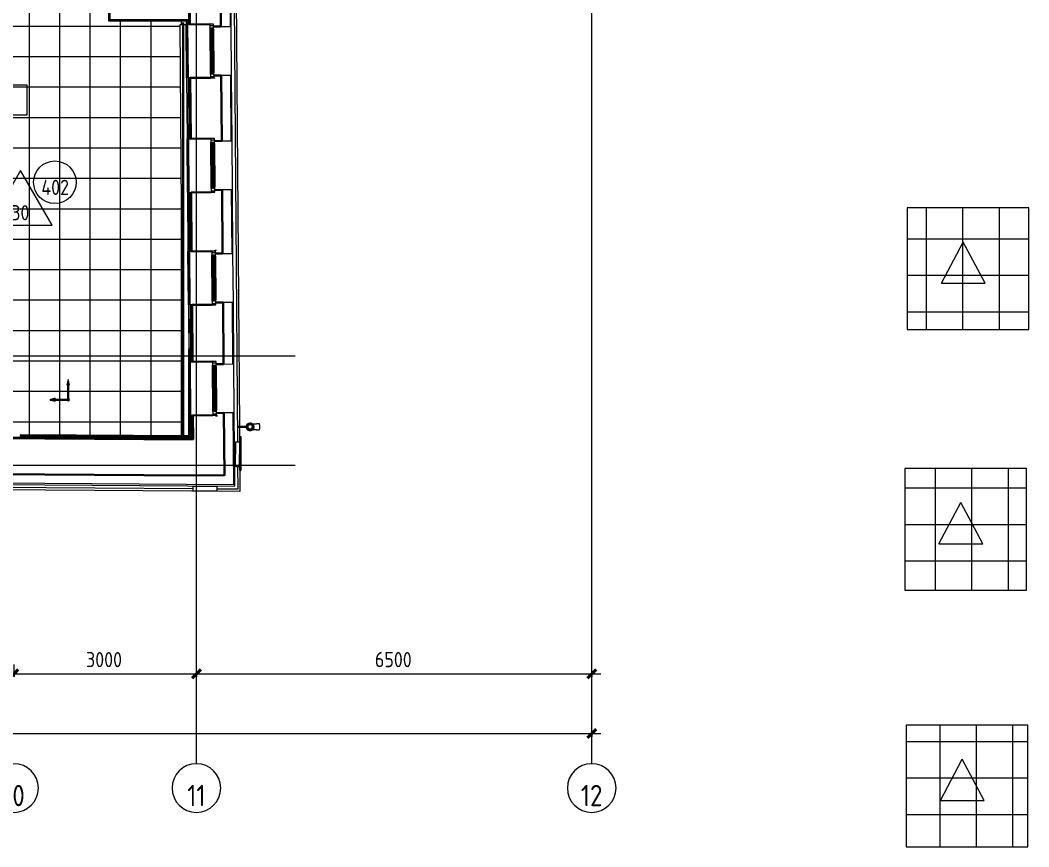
# Model space of a CAD drawing. Header units: millimetres. Extents: x -10915 to 62537, y -37640 to 44223.
# Drawn here: x 45951 to 62537, y -6275 to 7309 of the extents above; entities that cross this region are included whole.
import ezdxf

# ---------------------------------------------------------------- set-up
doc = ezdxf.new("R2010")
doc.units = ezdxf.units.MM
doc.linetypes.add('ADSK_Линия сетки', pattern=[25, 20, -2.5, 0, -2.5])
for name, color, linetype, lineweight in [('_ Окна', 7, 'Continuous', 9), ('Аннотация', 7, 'Continuous', 20), ('Марки', 7, 'Continuous', 20), ('Марки помещений', 7, 'Continuous', 20), ('Обобщенные модели', 7, 'Continuous', 18), ('Окна', 7, 'Continuous', 9), ('Оси', 7, 'Continuous', 9), ('Отметки', 7, 'Continuous', 9), ('Перекрытие', 7, 'Continuous', 18), ('Перекрытие штриховка', 7, 'Continuous', 18), ('Размеры', 7, 'Continuous', 9), ('Размеры-100', 7, 'Continuous', 9), ('Стены внутренние', 7, 'Continuous', 18), ('Стены наружные', 7, 'Continuous', 18), ('Стены несущие', 7, 'Continuous', 30), ('Стены отделка', 7, 'Continuous', 30), ('Стены штриховка', 7, 'Continuous', 9), ('Узлы', 7, 'Continuous', 18)]:
    doc.layers.add(name, color=color, linetype=linetype, lineweight=lineweight)
doc.layers.add('Линии', color=7, linetype='Continuous', lineweight=9, true_color=0x00a600)
doc.styles.add('GOST Common', font='GOST_Common.ttf', dxfattribs={"width": 0.9, "height": 350})
doc.styles.add('GOST Common_1', font='GOST_Common.ttf', dxfattribs={"width": 0.9, "height": 250})
doc.styles.add('GOST Common_2', font='GOST_Common.ttf', dxfattribs={"width": 0.9, "height": 250})
doc.dimstyles.new('ADSK_Основной_2_5_мм', dxfattribs={"dimscale": 304.8, "dimtxt": 251.428749, "dimasz": 0.463911, "dimexe": 0.492126, "dimexo": 0.492126, "dimgap": 0.098425, "dimtad": 1, "dimrnd": 0.01, "dimdsep": 46, "dimtxsty": 'GOST Common_1', "dimblk1": 'OBLIQUE', "dimblk2": 'OBLIQUE', "dimsah": 1, "dimcen": 0.09, "dimdle": 0.492126, "dimazin": 2, "dimtfac": 1, "dimtdec": 4, "dimtix": 1, "dimtmove": 0, "dimatfit": 3, "dimfxl": 1, "dimtvp": 1, "dimtolj": 1, "dimtzin": 0, "dimlwd": 20, "dimlwe": 20, "dimarcsym": 2})

# ---------------------------------------------------------------- blocks, each defined once
blk = doc.blocks.new('окна_rehau_однопольное_фрамуга_сверху - 840х2230 _глухое_ _нов_ ок-21_-2152302-План полов 4-го этажа')
at = {"layer": '_ Окна', "lineweight": 18}
for p, q in [((-360, 135), (-440, 135)), ((-440, 135), (-440, 75)), ((-440, 75), (-380, 75)), ((-380, 95), (-380, 115)), ((-380, 115), (-360, 115)), ((-380, 95), (-360, 95)), ((-360, 75), (-380, 75)), ((-360, 115), (-360, 135)), ((-360, 95), (-360, 75)), ((360, 135), (360, 115)), ((440, 135), (360, 135)), ((360, 115), (380, 115)), ((360, 95), (360, 75)), ((380, 95), (360, 95)), ((380, 75), (360, 75)), ((380, 115), (380, 95)), ((380, 75), (440, 75)), ((440, 75), (440, 135))]:
    blk.add_line(p, q, dxfattribs=at)
at = {"layer": '_ Окна'}
for p, q in [((-420, 75), (-420, 135)), ((-380, 95), (380, 95)), ((-360, 115), (360, 115)), ((420, 75), (420, 135))]:
    blk.add_line(p, q, dxfattribs=at)
at = {"layer": 'Окна'}
for p, q in [((-360, 135), (360, 135)), ((360, 75), (-360, 75))]:
    blk.add_line(p, q, dxfattribs=at)
blk = doc.blocks.new('Водосток - Тип 1 _карниз больше 490мм_-5165756-План полов 4-го этажа')
at = {"layer": 'Обобщенные модели'}
for p, q in [((75, 306), (75, 264)), ((175, 264), (175, 306)), ((120, 109), (120, -30)), ((130, -30), (130, 109)), ((120, -30), (130, -30))]:
    blk.add_line(p, q, dxfattribs=at)
at = {"layer": 'Обобщенные модели', "flags": 128}
for points in [[(75, 173), (75, 174), (75, 177), (75, 180), (75, 183), (75, 186), (75, 190), (75, 193), (75, 197), (75, 201), (75, 205), (75, 210), (75, 214), (75, 219), (75, 224), (75, 229), (75, 234), (75, 239), (75, 245), (75, 250), (75, 256), (75, 261), (75, 264)], [(175, 264), (175, 258), (175, 252), (175, 247), (175, 242), (175, 236), (175, 231), (175, 226), (175, 221), (175, 216), (175, 212), (175, 207), (175, 203), (175, 199), (175, 195), (175, 191), (175, 188), (175, 184), (175, 181), (175, 178), (175, 175), (175, 173)]]:
    blk.add_lwpolyline(points, dxfattribs=at)
at = {"layer": 'Обобщенные модели'}
for start, end in [(90, 270), (270, 90)]:
    blk.add_arc((125, 160), 52, start, end, dxfattribs=at)
at = {"layer": 'Обобщенные модели', "lineweight": 40}
for start, end in [(90, 270), (270, 90)]:
    blk.add_arc((125, 160), 50, start, end, dxfattribs=at)
at = {"layer": 'Обобщенные модели'}
for start_param, end_param in [(4.712389, 6.283185), (3.141593, 4.712389)]:
    blk.add_ellipse((125, 306), major_axis=(-50, 0), ratio=0.309017, start_param=start_param, end_param=end_param, dxfattribs=at)
blk = doc.blocks.new('Ось сетки - Круг_Ø8 мм-8258-План полов 4-го этажа')
at = {"layer": 'Оси', "lineweight": 20}
for start, end in [(360, 180), (180, 360)]:
    blk.add_arc((0, 0), 4, start, end, dxfattribs=at)
blk = doc.blocks.new('DIMBLOCK10-План полов 4-го этажа')
at = {"layer": 'Размеры-100', "lineweight": 20, "transparency": 16777216}
for p, q in [((45850, -3430), (45850, -3280)), ((48850, -3430), (48850, -3280)), ((45850, -3430), (48850, -3430)), ((45850, -3430), (45850, -3480)), ((48850, -3430), (48850, -3480))]:
    blk.add_line(p, q, dxfattribs=at)
at = {"layer": 'Размеры-100', "lineweight": 40, "transparency": 16777216}
for p, q in [((45850, -3430), (45779, -3501)), ((45850, -3430), (45920, -3359)), ((48850, -3430), (48779, -3501)), ((48850, -3430), (48920, -3359))]:
    blk.add_line(p, q, dxfattribs=at)
at = {"layer": 'Размеры-100', "color": 0, "lineweight": 20, "transparency": 16777216, "insert": (47034, -3073), "char_height": 250, "width": 756.84, "attachment_point": 1, "line_spacing_factor": 1.022761, "style": 'GOST Common_1'}
blk.add_mtext('3000', dxfattribs=at)
blk = doc.blocks.new('_Oblique')
at = {"color": 0, "linetype": 'ByBlock', "lineweight": -2}
blk.add_line((-0.5, -0.5), (0.5, 0.5), dxfattribs=at)
blk = doc.blocks.new('DIMBLOCK11-План полов 4-го этажа')
at = {"layer": 'Размеры-100', "lineweight": 20, "transparency": 16777216}
for p, q in [((48850, -3430), (48850, -3280)), ((55350, -3430), (55350, -3280)), ((48850, -3430), (55500, -3430)), ((48850, -3430), (48850, -3480)), ((55350, -3430), (55350, -3480))]:
    blk.add_line(p, q, dxfattribs=at)
at = {"layer": 'Размеры-100', "lineweight": 40, "transparency": 16777216}
for p, q in [((48850, -3430), (48779, -3501)), ((48850, -3430), (48920, -3359)), ((55350, -3430), (55279, -3501)), ((55350, -3430), (55420, -3359))]:
    blk.add_line(p, q, dxfattribs=at)
at = {"layer": 'Размеры-100', "color": 0, "lineweight": 20, "transparency": 16777216, "insert": (51784, -3073), "char_height": 250, "width": 756.84, "attachment_point": 1, "line_spacing_factor": 1.022761, "style": 'GOST Common_1'}
blk.add_mtext('6500', dxfattribs=at)
blk = doc.blocks.new('DIMBLOCK12-План полов 4-го этажа')
at = {"layer": 'Размеры-100', "lineweight": 20, "transparency": 16777216}
for p, q in [((-6500, -4415), (-6500, -4265)), ((55350, -4415), (55350, -4265)), ((-6650, -4415), (55500, -4415)), ((-6500, -4415), (-6500, -4465)), ((55350, -4415), (55350, -4465))]:
    blk.add_line(p, q, dxfattribs=at)
at = {"layer": 'Размеры-100', "lineweight": 40, "transparency": 16777216}
for p, q in [((-6500, -4415), (-6571, -4485)), ((-6500, -4415), (-6430, -4344)), ((55350, -4415), (55279, -4485)), ((55350, -4415), (55420, -4344))]:
    blk.add_line(p, q, dxfattribs=at)
at = {"layer": 'Размеры-100', "color": 0, "lineweight": 20, "transparency": 16777216, "insert": (24054, -4058), "char_height": 250, "width": 889.8, "attachment_point": 1, "line_spacing_factor": 1.022761, "style": 'GOST Common_1'}
blk.add_mtext('61850', dxfattribs=at)
blk = doc.blocks.new('ADSK_Марка_Помещение_ОдноЗначение - Номер-159740-План полов 4-го этажа')
at = {"layer": 'Марки помещений'}
blk.add_circle((0, 0), 3.5, dxfattribs=at)
blk = doc.blocks.new('ADSK_Марка_ПерекрытиеПол - Экземпляр_Отделка пола-158379-План полов 4-го этажа')
at = {"layer": 'Марки', "color": 1, "true_color": 0xff0000}
for p, q in [((0, 9), (-5.2, 0)), ((5.2, 0), (0, 9)), ((-5.2, 0), (5.2, 0))]:
    blk.add_line(p, q, dxfattribs=at)
blk = doc.blocks.new('Высотные отметки - Рамка-12095-План полов 4-го этажа')
at = {"layer": 'Аннотация'}
for p, q in [((-6.5, 0), (-6.5, 5)), ((-6.5, 5), (6.5, 5)), ((6.5, 5), (6.5, 0)), ((6.5, 0), (-6.5, 0))]:
    blk.add_line(p, q, dxfattribs=at)

msp = doc.modelspace()

# ---------------------------------------------------------------- hatches: boundary and pattern name
at = {"layer": 'Перекрытие штриховка', "lineweight": 9, "true_color": 0x787878}
h = msp.add_hatch(dxfattribs=at)
h.set_pattern_fill('FP_20', color=8, style=0, pattern_type=2)
h.set_pattern_definition([(270, (1602.2, 62211.3), (500, 3e-14), []), (0, (1602.2, 62211.3), (0, 500), [])])
h.paths.add_polyline_path([(44167.167, 448.838), (44167.167, 468.812), (44165, 468.812), (44165, 448.853)])
h.paths.add_polyline_path([(47378.532, 8549.598), (47377.616, 8549.915), (47377.788, 8549.376)])
h.paths.add_polyline_path([(47082.669, 8553.397), (47083.588, 8554.686), (47082.06, 8555.442), (47082.506, 8553.945)])
h.paths.add_polyline_path([(44177, 480.812), (44175, 478.812), (44177, 478.812)])
h.paths.add_polyline_path([(48626.5, 449.541), (48626.5, 467.542), (45950.952, 484.772), (45951.016, 494.771), (48626.5, 477.542), (48626.5, 1368.998), (48581.949, 7239.056), (48626.5, 7239.394), (48626.5, 7264.788), (48638.5, 7264.788), (48638.5, 7239.485), (48681.946, 7239.814), (48681.493, 7297.5), (47407.5, 7297.5), (47407.5, 7299.5), (47405.5, 7299.5), (47405.5, 8379.429), (47394.5, 8379.429), (47394.5, 8627.057), (47387.5, 8625.929), (47386.819, 8565.429), (47381.894, 8551.861), (47372.859, 8546.661), (47371.69, 8546.348), (47369.179, 8545.143), (47302.5, 8544.429), (47098.5, 8545.11), (47084.247, 8551.053), (47079.419, 8557.525), (47079.419, 8560.239), (47078.218, 8562.429), (47077.5, 8627.057), (44205, 8627.057), (44205, 3425), (44195, 3425), (44195, 8627.057), (44177, 8627.057), (44177, 3425), (44165, 3425), (44165, 2625), (44545.359, 3283.801), (44580, 3263.801), (44165, 2545), (44165, 2495), (44177, 2495), (44177, 1865), (44165, 1865), (44165, 1065), (44545.359, 1723.801), (44580, 1703.801), (44165, 985), (44165, 935), (44177, 935), (44177, 480.812), (44195, 480.812), (44195, 935), (44205, 935), (44205, 508.812), (45950.888, 508.812), (45950.888, 498.812), (44205, 498.812), (44205, 480.812), (45950.888, 480.812), (45950.849, 468.812), (44233.942, 468.371), (45950.859, 456.349), (45950.952, 466.771), (48581.949, 449.828)])
h.paths.add_polyline_path([(44195, 1865), (44195, 2495), (44205, 2495), (44205, 1865)])
h.paths.add_polyline_path([(48709.509, 7297.5), (48710.339, 7299.5), (48709.494, 7299.5)])
h.paths.add_polyline_path([(48691.945, 7239.89), (48709.945, 7240.042), (48709.418, 7297.5), (48691.508, 7297.5), (48691.924, 7242.774)])
h.paths.add_polyline_path([(47094.525, 8562.429), (47095.5, 8563.063), (47094.368, 8564.635), (47094.061, 8563.425), (47094.368, 8562.429)])
h.paths.add_polyline_path([(47372.232, 8563.153), (47371.069, 8564.535), (47372.201, 8563.164)])
at = {"layer": 'Узлы', "lineweight": 9, "true_color": 0xc0c0c0}
h = msp.add_hatch(dxfattribs=at)
h.set_pattern_fill('FP_85', color=9, style=0, pattern_type=2)
h.set_pattern_definition([(270, (57253.2, 4916.66), (600, 4e-14), []), (0, (57253.2, 4916.66), (0, 600), [])])
h.paths.add_polyline_path([(62537.217, 2224.484), (62537.217, 4224.484), (60537.217, 4224.484), (60537.217, 2224.484)])
at = {"layer": 'Узлы', "true_color": 0xff0000}
for points in [[(46718.51, 1315.093), (46764.119, 1315.093), (46740.494, 1403.263), (46721.733, 1328.018)], [(46527.082, 1051.065), (46527.082, 1096.674), (46438.912, 1073.048), (46479.019, 1063.048)], [(46741.733, 1053.048), (46746.909, 1053.73), (46751.733, 1055.728), (46755.875, 1058.906), (46759.054, 1063.048), (46761.052, 1067.872), (46761.733, 1073.048), (46761.052, 1078.225), (46759.054, 1083.048), (46755.875, 1087.191), (46751.733, 1090.369), (46746.909, 1092.367), (46741.733, 1093.048), (46736.557, 1092.367), (46731.733, 1090.369), (46727.591, 1087.191), (46724.413, 1083.048), (46722.415, 1078.225), (46721.733, 1073.048), (46722.415, 1067.872), (46724.413, 1063.048), (46727.591, 1058.906), (46731.733, 1055.728), (46736.557, 1053.73)]]:
    msp.add_hatch(color=1, dxfattribs=at).paths.add_polyline_path(points)
at = {"layer": 'Узлы', "lineweight": 9, "true_color": 0xc0c0c0}
h = msp.add_hatch(dxfattribs=at)
h.set_pattern_fill('FP_86', color=9, style=0, pattern_type=2)
h.set_pattern_definition([(270, (57401.9, 822.7), (600, 4e-14), []), (0, (57401.9, 822.7), (0, 600), [])])
h.paths.add_polyline_path([(62497.217, -2058.222), (62497.217, -58.222), (60497.217, -58.222), (60497.217, -2058.222), (60537.217, -2058.222)])
h = msp.add_hatch(dxfattribs=at)
h.set_pattern_fill('FP_87', color=9, style=0, pattern_type=2)
h.set_pattern_definition([(0, (58676.3, -9343.1), (0, 600), []), (90, (58676.3, -9343.1), (-600, 4e-14), [])])
h.paths.add_polyline_path([(62520.931, -6274.698), (62520.931, -4274.698), (60520.931, -4274.698), (60520.931, -6274.698), (62497.217, -6274.698)])

# ---------------------------------------------------------------- linework, layer by layer
at = {"layer": 'Линии', "color": 7}
for p, q in [((62537.217, 4224.484), (60537.217, 4224.484)), ((60537.217, 4224.484), (60537.217, 2224.484)), ((62537.217, 2224.484), (62537.217, 4224.484)), ((60537.217, 2224.484), (62537.217, 2224.484)), ((62497.217, -58.222), (60497.217, -58.222)), ((60497.217, -58.222), (60497.217, -2058.222)), ((62497.217, -2058.222), (62497.217, -58.222)), ((60497.217, -2058.222), (62497.217, -2058.222)), ((62520.931, -4274.698), (60520.931, -4274.698)), ((60520.931, -4274.698), (60520.931, -6274.698)), ((62520.931, -6274.698), (62520.931, -4274.698)), ((60520.931, -6274.698), (62520.931, -6274.698))]:
    msp.add_line(p, q, dxfattribs=at)
at = {"layer": 'Линии', "color": 1, "true_color": 0xff0000}
for p, q in [((61099.127, 2986.628), (61459.127, 3663.689)), ((61819.127, 2986.628), (61459.127, 3663.689)), ((61099.127, 2986.628), (61819.127, 2986.628)), ((61059.127, -1296.078), (61419.127, -619.017)), ((61779.127, -1296.078), (61419.127, -619.017)), ((61059.127, -1296.078), (61779.127, -1296.078)), ((61082.841, -5512.554), (61442.841, -4835.492)), ((61802.841, -5512.554), (61442.841, -4835.492)), ((61082.841, -5512.554), (61802.841, -5512.554))]:
    msp.add_line(p, q, dxfattribs=at)
at = {"layer": 'Линии', "color": 1, "lineweight": 18, "true_color": 0xff0000}
for p, q in [((46740.494, 1403.263), (46718.51, 1315.093)), ((46764.119, 1315.093), (46740.494, 1403.263)), ((46718.51, 1315.093), (46764.119, 1315.093)), ((46527.082, 1096.674), (46438.912, 1073.048)), ((46438.912, 1073.048), (46527.082, 1051.065)), ((46527.082, 1051.065), (46527.082, 1096.674))]:
    msp.add_line(p, q, dxfattribs=at)
at = {"layer": 'Линии', "color": 1, "lineweight": 30, "true_color": 0xff0000}
for q in [(46741.733, 1373.048), (46441.733, 1073.048)]:
    msp.add_line((46741.733, 1073.048), q, dxfattribs=at)
at = {"layer": 'Линии', "color": 1, "lineweight": 18, "true_color": 0xff0000}
for start, end in [(0, 180), (180, 360)]:
    msp.add_arc((46741.733, 1073.048), 20, start, end, dxfattribs=at)
at = {"layer": 'Оси', "linetype": 'ADSK_Линия сетки'}
for p, q in [((48849.565, -4909.651), (48849.565, 44222.998)), ((55349.565, -4909.651), (55349.565, 44222.998)), ((-10114.729, 1795), (50470.443, 1795)), ((-10114.729, -5), (50470.443, -5))]:
    msp.add_line(p, q, dxfattribs=at)
at = {"layer": 'Перекрытие', "color": 18, "true_color": 0x030303}
for p, q in [((48581.949, 7239.056), (48681.946, 7239.814)), ((48633.266, 477.498), (48581.949, 7239.056)), ((48722.5, 3214.045), (48722.5, 5585.779)), ((48722.5, 476.924), (48722.5, 1896.415)), ((48633.479, 449.496), (48633.342, 467.497)), ((48722.5, 448.923), (48722.5, 466.923))]:
    msp.add_line(p, q, dxfattribs=at)
at = {"layer": 'Перекрытие', "color": 18, "true_color": 0x050505}
for p, q in [((48691.945, 7239.89), (49071.934, 7242.774)), ((49071.934, 7242.774), (49078.613, 6362.8)), ((49078.613, 6362.8), (48728.623, 6360.143)), ((48741.105, 5360.209), (48756.212, 5360.324)), ((49086.203, 5362.828), (49092.881, 4482.854)), ((48740.417, 3510.151), (49100.243, 3512.882)), ((49100.243, 3512.882), (49106.922, 2632.907)), ((48776.931, 2630.403), (48756.932, 2630.251)), ((49114.018, 1697.934), (49120.696, 817.959)), ((49120.696, 817.959), (48770.706, 815.303))]:
    msp.add_line(p, q, dxfattribs=at)
at = {"layer": 'Стены внутренние', "color": 18, "true_color": 0x030303}
for p, q in [((48626.5, 477.542), (48626.5, 7264.788)), ((48638.5, 7264.788), (48638.5, 477.464)), ((48688.624, 6359.84), (48681.946, 7239.814)), ((48691.945, 7239.89), (48698.624, 6359.916)), ((48702.892, 4479.894), (48696.214, 5359.869)), ((48706.213, 5359.945), (48712.892, 4479.97)), ((48716.933, 2629.947), (48710.254, 3509.922)), ((48720.254, 3509.998), (48726.932, 2630.023)), ((48730.708, 815), (48724.029, 1694.974)), ((48734.029, 1695.05), (48740.707, 815.075)), ((48638.5, 467.464), (48638.5, 449.464))]:
    msp.add_line(p, q, dxfattribs=at)
at = {"layer": 'Стены внутренние'}
for p, q in [((48638.5, 7264.788), (48626.5, 7264.788)), ((48626.5, 449.541), (48626.5, 467.542))]:
    msp.add_line(p, q, dxfattribs=at)
at = {"layer": 'Стены внутренние', "color": 18, "true_color": 0x050505}
for p, q in [((48691.945, 7239.89), (48681.946, 7239.814)), ((48741.105, 5360.209), (48736.213, 5360.172)), ((48742.944, 4480.198), (48762.891, 4480.349)), ((48756.932, 2630.251), (48756.932, 2630.251))]:
    msp.add_line(p, q, dxfattribs=at)
at = {"layer": 'Стены наружные'}
for p, q in [((49501.166, 8004.429), (49557.128, 631.017)), ((49469.434, 7573.695), (49524.054, 377.046)), ((49428.337, 6400.455), (49422.228, 7205.432)), ((49442.605, 4520.509), (49436.496, 5325.486)), ((49456.646, 2670.562), (49450.536, 3475.539)), ((49470.421, 855.615), (49464.311, 1660.591)), ((49557.201, 621.358), (49559.057, 376.801)), ((49558.359, 468.712), (49579.558, 468.712)), ((49579.558, 468.712), (49579.558, -91.992)), ((49559.991, 253.769), (49565.211, -433.981)), ((49527.09, -22.985), (49529.942, -398.733)), ((49562.615, -91.992), (49579.558, -91.992)), ((49565.211, -433.981), (41245.43, -375.724)), ((48792.208, -393.567), (42119.221, -346.842)), ((49529.942, -398.733), (49192.198, -396.368))]:
    msp.add_line(p, q, dxfattribs=at)
at = {"layer": 'Стены наружные', "color": 18, "true_color": 0x030303}
for p, q in [((48716.624, 6360.052), (48709.945, 7240.027)), ((48730.892, 4480.106), (48724.213, 5360.081)), ((48744.932, 2630.16), (48738.253, 3510.134)), ((48758.707, 815.212), (48752.028, 1695.187))]:
    msp.add_line(p, q, dxfattribs=at)
at = {"layer": 'Стены наружные', "color": 18, "true_color": 0x050505}
for p, q in [((48716.624, 6360.052), (48728.508, 6360.143)), ((48730.892, 4480.106), (48742.891, 4480.198)), ((48740.253, 3510.15), (48738.253, 3510.134)), ((48744.932, 2630.16), (48756.932, 2630.251)), ((48758.707, 815.212), (48770.706, 815.303))]:
    msp.add_line(p, q, dxfattribs=at)
at = {"layer": 'Стены несущие'}
for p, q in [((47422.5, 9634.429), (47422.5, 7309.5)), ((48741.944, 7240.27), (48730.338, 8769.429)), ((49244.224, 8259.429), (49252.233, 7204.142)), ((47422.5, 7309.5), (48741.419, 7309.5)), ((48741.944, 7240.27), (49071.934, 7242.774)), ((49132.236, 7203.231), (49252.233, 7204.142)), ((49078.613, 6362.8), (48748.623, 6360.295)), ((48756.212, 5360.324), (48748.623, 6360.295)), ((49258.342, 6399.165), (49138.346, 6398.254)), ((49138.611, 6363.255), (49138.695, 6352.201)), ((49258.342, 6399.165), (49266.501, 5324.196)), ((48756.212, 5360.324), (49086.203, 5362.828)), ((49146.504, 5323.285), (49266.501, 5324.196)), ((49092.881, 4482.854), (48762.891, 4480.349)), ((48770.252, 3510.377), (48762.891, 4480.349)), ((49272.61, 4519.219), (49152.614, 4518.308)), ((49272.61, 4519.219), (49280.541, 3474.249)), ((48770.252, 3510.377), (49100.243, 3512.882)), ((49160.089, 3533.337), (49160.241, 3513.337)), ((49160.545, 3473.338), (49280.541, 3474.249)), ((49286.651, 2669.272), (49166.654, 2668.361)), ((49294.316, 1659.301), (49286.651, 2669.272)), ((49106.922, 2632.907), (48776.931, 2630.403)), ((48776.931, 2630.403), (48784.027, 1695.43)), ((48784.027, 1695.43), (49114.018, 1697.934)), ((49174.319, 1658.391), (49294.316, 1659.301)), ((49300.425, 854.324), (49180.429, 853.414)), ((49300.425, 854.324), (49308.198, -169.733)), ((49120.696, 817.959), (48790.706, 815.455)), ((48793.734, 416.442), (48790.706, 815.455)), ((49180.695, 818.415), (49180.846, 798.415)), ((48793.734, 416.442), (42004.24, 463.983)), ((41498.666, -122.491), (48798.212, -173.604)), ((48798.212, -173.604), (49308.198, -169.733))]:
    msp.add_line(p, q, dxfattribs=at)
at = {"layer": 'Стены отделка', "lineweight": 9}
for p, q in [((48710.339, 8769.277), (48721.418, 7309.5)), ((47405.5, 8379.429), (47405.5, 7297.5)), ((49422.228, 7205.432), (49415.519, 8089.429)), ((47405.5, 7297.5), (48681.508, 7297.5)), ((48681.508, 7297.5), (48681.946, 7239.814)), ((48691.508, 7297.5), (48709.509, 7297.5)), ((48691.945, 7239.89), (48691.508, 7297.5)), ((48709.509, 7297.5), (48709.945, 7240.027)), ((49252.233, 7204.142), (49422.228, 7205.432)), ((48698.624, 6359.916), (48688.624, 6359.84)), ((48688.624, 6359.84), (48696.214, 5359.869)), ((48706.213, 5359.945), (48698.624, 6359.916)), ((48716.624, 6360.052), (48724.213, 5360.081)), ((48728.623, 6360.143), (48728.508, 6360.143)), ((48728.623, 6360.143), (48728.707, 6349.09)), ((49428.337, 6400.455), (49258.342, 6399.165)), ((49436.496, 5325.486), (49428.337, 6400.455)), ((48696.214, 5359.869), (48706.213, 5359.945)), ((48724.213, 5360.081), (48736.213, 5360.172)), ((49266.501, 5324.196), (49436.496, 5325.486)), ((48712.892, 4479.97), (48702.892, 4479.894)), ((48702.892, 4479.894), (48710.254, 3509.922)), ((48720.254, 3509.998), (48712.892, 4479.97)), ((48730.892, 4480.106), (48738.253, 3510.134)), ((48742.944, 4480.198), (48742.891, 4480.198)), ((49442.605, 4520.509), (49272.61, 4519.219)), ((49450.536, 3475.539), (49442.605, 4520.509)), ((48710.254, 3509.922), (48720.254, 3509.998)), ((48740.253, 3510.15), (48740.417, 3510.151)), ((48750.101, 3530.225), (48750.253, 3510.225)), ((49280.541, 3474.249), (49450.536, 3475.539)), ((49456.646, 2670.562), (49286.651, 2669.272)), ((49464.311, 1660.591), (49456.646, 2670.562)), ((48726.932, 2630.023), (48716.933, 2629.947)), ((48716.933, 2629.947), (48724.029, 1694.974)), ((48734.029, 1695.05), (48726.932, 2630.023)), ((48744.932, 2630.16), (48752.028, 1695.187)), ((48756.932, 2630.251), (48756.932, 2630.251)), ((48724.029, 1694.974), (48734.029, 1695.05)), ((48752.028, 1695.187), (48784.027, 1695.43)), ((49294.316, 1659.301), (49464.311, 1660.591)), ((49470.421, 855.615), (49300.425, 854.324)), ((49479.558, -348.379), (49470.421, 855.615)), ((48740.707, 815.075), (48730.708, 815)), ((48730.708, 815), (48733.274, 476.854)), ((48743.578, 436.787), (48740.707, 815.075)), ((48758.707, 815.212), (48761.535, 442.581)), ((48770.706, 815.303), (48770.858, 795.304)), ((48773.581, 436.584), (44167.307, 468.838)), ((45950.926, 466.771), (45950.849, 454.772)), ((45950.849, 454.772), (48743.578, 436.787)), ((48733.486, 448.852), (45950.926, 466.771)), ((45951.016, 494.771), (45950.952, 484.772)), ((45950.952, 484.772), (48733.35, 466.853)), ((48733.274, 476.854), (45951.016, 494.771)), ((48733.35, 466.853), (48733.486, 448.852)), ((48761.535, 442.581), (48773.534, 442.672)), ((48773.534, 442.672), (48773.581, 436.584)), ((48793.588, 416.443), (48793.728, 436.443)), ((49490.854, 377.279), (49488.053, -22.712)), ((49560.852, 376.788), (49490.854, 377.279)), ((49558.051, -23.202), (49560.852, 376.788)), ((49308.254, -177.175), (41498.648, -122.491)), ((49488.053, -22.712), (49558.051, -23.202)), ((41329.92, -291.314), (49479.558, -348.379)), ((49459.405, -328.237), (41349.771, -271.452)), ((49308.198, -169.733), (49308.254, -177.175)), ((48792.495, -352.537), (48792.005, -422.535)), ((48792.005, -422.535), (49191.995, -425.336)), ((49192.486, -355.338), (48792.495, -352.537)), ((49191.995, -425.336), (49192.486, -355.338))]:
    msp.add_line(p, q, dxfattribs=at)
at = {"layer": 'Стены штриховка'}
for p, q in [((47407.5, 8379.429), (47407.5, 7297.5)), ((49395.518, 8089.429), (49402.229, 7205.28)), ((47407.5, 7299.5), (48681.493, 7299.5)), ((48681.508, 7297.5), (48681.417, 7309.5)), ((48691.508, 7297.5), (48691.417, 7309.5)), ((48691.493, 7299.5), (48711.494, 7299.5)), ((48711.494, 7299.5), (48711.945, 7240.042)), ((48721.418, 7309.5), (48721.945, 7240.118)), ((48718.624, 6360.068), (48726.213, 5360.096)), ((48728.707, 6349.09), (48736.213, 5360.172)), ((49408.338, 6400.303), (49416.497, 5325.334)), ((48732.892, 4480.122), (48740.253, 3510.15)), ((48742.891, 4480.198), (48750.101, 3530.225)), ((49422.606, 4520.357), (49430.537, 3475.387)), ((49436.646, 2670.411), (49444.312, 1660.44)), ((48746.932, 2630.175), (48754.028, 1695.202)), ((48756.932, 2630.251), (48764.028, 1695.278)), ((49450.421, 855.463), (49459.405, -328.237)), ((48760.707, 815.227), (48763.535, 442.596)), ((48770.858, 795.304), (48773.534, 442.672)), ((48733.502, 446.852), (45950.913, 464.771)), ((48733.486, 448.852), (48733.578, 436.851))]:
    msp.add_line(p, q, dxfattribs=at)

# ---------------------------------------------------------------- block references
at = {"layer": 'Марки', "color": 1, "true_color": 0xff0000, "xscale": 99.99999999999993, "yscale": 99.99999999999993, "zscale": 99.99999999999993}
msp.add_blockref('ADSK_Марка_ПерекрытиеПол - Экземпляр_Отделка пола-158379-План полов 4-го этажа', (45954.678, 3940.649), dxfattribs=at)
at = {"layer": 'Марки помещений', "xscale": 99.99999999999993, "yscale": 99.99999999999993, "zscale": 99.99999999999993}
msp.add_blockref('ADSK_Марка_Помещение_ОдноЗначение - Номер-159740-План полов 4-го этажа', (46521.3, 4645.567), dxfattribs=at)
at = {"layer": 'Обобщенные модели', "rotation": 270.4348437794068}
msp.add_blockref('Водосток - Тип 1 _карниз больше 490мм_-5165756-План полов 4-го этажа', (49571.213, 751.298), dxfattribs=at)
at = {"layer": 'Окна', "rotation": 270.4348437794067}
for p in [(49000.276, 6802.218), (49014.544, 4922.272), (49028.584, 3072.325), (49042.359, 1257.378)]:
    msp.add_blockref('окна_rehau_однопольное_фрамуга_сверху - 840х2230 _глухое_ _нов_ ок-21_-2152302-План полов 4-го этажа', p, dxfattribs=at)
at = {"layer": 'Оси', "lineweight": 20, "xscale": 99.99999999999993, "yscale": 99.99999999999993, "zscale": 99.99999999999993}
for p in [(45849.565, -5309.651), (48849.565, -5309.651), (55349.565, -5309.651)]:
    msp.add_blockref('Ось сетки - Круг_Ø8 мм-8258-План полов 4-го этажа', p, dxfattribs=at)
at = {"layer": 'Отметки', "lineweight": 20, "xscale": 99.99999999999993, "yscale": 99.99999999999993, "zscale": 99.99999999999993}
msp.add_blockref('Высотные отметки - Рамка-12095-План полов 4-го этажа', (45411.868, 5748.486), dxfattribs=at)

# ---------------------------------------------------------------- texts
at = {"layer": 'Марки', "color": 1, "lineweight": 9, "true_color": 0xff0000, "insert": (45953.646, 4145.074), "char_height": 250, "width": 327.6, "attachment_point": 5, "line_spacing_factor": 1.022766, "style": 'GOST Common_2'}
msp.add_mtext('\\pxqc,t1.44,2.88,4.32,5.76,7.2,8.64,10.08,11.52,12.96,14.4,15.84,17.28,18.72,20.16,21.6,23.04,24.48,25.92,27.36,28.8,30.24,31.68,33.12,34.56,36,37.44,38.88,40.32,41.76,43.2,44.64,46.08;{30}', dxfattribs=at)
at = {"layer": 'Марки помещений', "lineweight": 9, "insert": (46526.693, 4561.986), "char_height": 250, "width": 505.8, "attachment_point": 5, "line_spacing_factor": 1.022766, "style": 'GOST Common_2'}
msp.add_mtext('\\pxqc,t1.8,3.6,5.4,7.2,9,10.8,12.6,14.4,16.2,18,19.8,21.6,23.4,25.2,27,28.8,30.6,32.4,34.2,36,37.8,39.6,41.4,43.2,45,46.8,48.6,50.4,52.2,54,55.8,57.6;{402}', dxfattribs=at)
at = {"layer": 'Оси', "char_height": 350, "attachment_point": 5, "line_spacing_factor": 1.022766, "style": 'GOST Common'}
for s, insert, width in [('\\pxqc,t0.25714,0.51429,0.77143,1.02857,1.28571,1.54286,1.8,2.05714,2.31429,2.57143,2.82857,3.08571,3.34286,3.6,3.85714,4.11429,4.37143,4.62857,4.88571,5.14286,5.4,5.65714,5.91429,6.17143,6.42857,6.68571,6.94286,7.2,7.45714,7.71429,7.97143,8.22857;{10}', (45848.735, -5432.555), 387), ('\\pxqc,t0.25714,0.51429,0.77143,1.02857,1.28571,1.54286,1.8,2.05714,2.31429,2.57143,2.82857,3.08571,3.34286,3.6,3.85714,4.11429,4.37143,4.62857,4.88571,5.14286,5.4,5.65714,5.91429,6.17143,6.42857,6.68571,6.94286,7.2,7.45714,7.71429,7.97143,8.22857;{11}', (48848.735, -5432.555), 315.9), ('\\pxqc,t0.25714,0.51429,0.77143,1.02857,1.28571,1.54286,1.8,2.05714,2.31429,2.57143,2.82857,3.08571,3.34286,3.6,3.85714,4.11429,4.37143,4.62857,4.88571,5.14286,5.4,5.65714,5.91429,6.17143,6.42857,6.68571,6.94286,7.2,7.45714,7.71429,7.97143,8.22857;{12}', (55348.735, -5432.555), 387)]:
    msp.add_mtext(s, dxfattribs=dict(at, insert=insert, width=width))

# ---------------------------------------------------------------- dimensions: what is measured, and where the dimension line sits
at = {"layer": 'Размеры', "lineweight": 20}
for base, p1, p2, override, picture, middle in [((48849.565, -3430.171), (45849.565, -3330.186), (48849.565, -3330.186), {"dimpost": '<>', "dimfxl": 3000}, 'DIMBLOCK10-План полов 4-го этажа', (47349.565, -3275.171)), ((55349.565, -3430.171), (48849.565, -3330.186), (55349.565, -3330.186), {"dimpost": '<>', "dimfxl": 6500}, 'DIMBLOCK11-План полов 4-го этажа', (52099.565, -3275.171)), ((55349.565, -4414.564), (-6500.435, -4314.579), (55349.565, -4314.579), {"dimpost": '<>', "dimfxl": 61850}, 'DIMBLOCK12-План полов 4-го этажа', (24424.565, -4259.564))]:
    dim = msp.add_linear_dim(base=base, p1=p1, p2=p2, dimstyle='ADSK_Основной_2_5_мм', override=override, dxfattribs=at)
    dim.commit()
    dim.dimension.update_dxf_attribs({"geometry": picture, "text_midpoint": middle})

doc.saveas('drawing.dxf')
